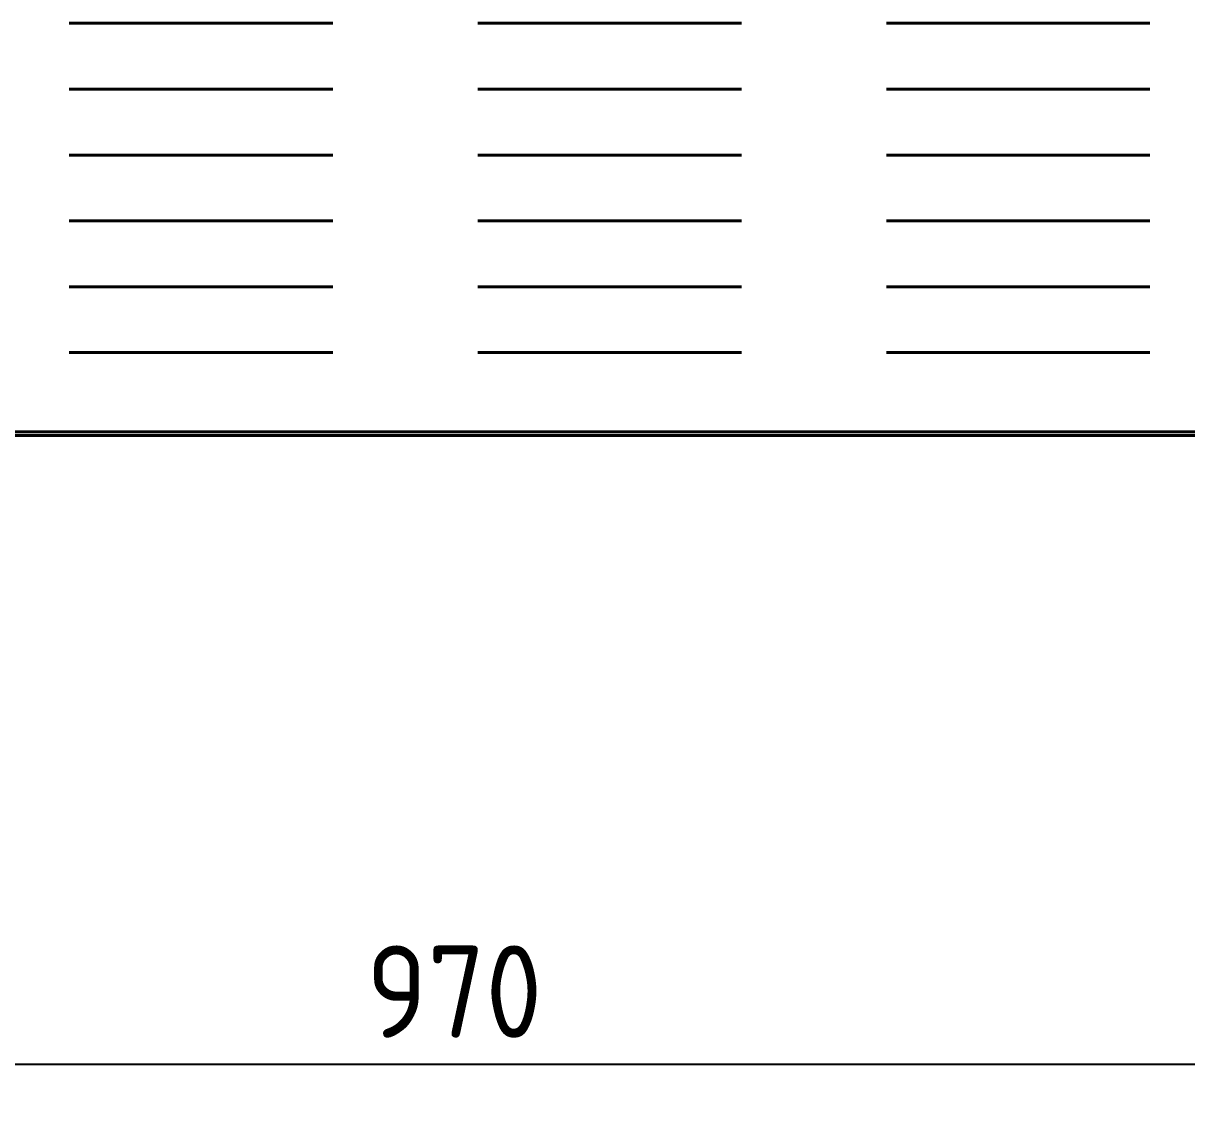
# Model space of a CAD drawing. Header units: millimetres. Extents: x 0 to 51860, y 0 to 5940.
# Drawn here: x 2671.6 to 3113, y 1549.5 to 1964.5 of the extents above; entities that cross this region are included whole.
import ezdxf

# ---------------------------------------------------------------- set-up
doc = ezdxf.new("R2010")
doc.units = ezdxf.units.MM
doc.header["$LTSCALE"] = 10
doc.layers.add('가시적인 것(ISO)', color=3, linetype='Continuous', lineweight=40)
doc.layers.add('치수(ISO)', color=2, linetype='Continuous', lineweight=25)
doc.styles.add('치수 텍스트_PSTEK_POSCO', font='isocp.shx')
doc.dimstyles.new('치수_PSTEK_POSCO', dxfattribs={"dimscale": 10, "dimtxt": 3.5, "dimasz": 2.5, "dimexe": 2, "dimexo": 2.5, "dimgap": 1, "dimtad": 1, "dimrnd": 1e-08, "dimdsep": 46, "dimtxsty": '치수 텍스트_PSTEK_POSCO', "dimcen": 0.09, "dimdle": 10, "dimclrd": 7, "dimclre": 7, "dimclrt": 2, "dimadec": 1, "dimazin": 2, "dimtfac": 1, "dimtmove": 0, "dimatfit": 3, "dimfxl": 0, "dimtolj": 1, "dimlwd": -1, "dimlwe": -1, "dimarcsym": 0})

# ---------------------------------------------------------------- blocks, each defined once
blk = doc.blocks.new('*D38')
at = {"layer": 'Defpoints', "color": 0}
for p in [(3319.03, 1812.01), (2349.03, 1803.01), (3319.03, 1569.51)]:
    blk.add_point(p, dxfattribs=at)
at = {"layer": '치수(ISO)', "color": 7}
for p, q in [((3319.03, 1787.01), (3319.03, 1549.51)), ((2349.03, 1778.01), (2349.03, 1549.51)), ((2374.03, 1569.51), (3294.03, 1569.51))]:
    blk.add_line(p, q, dxfattribs=at)
for points in [[(2374.03, 1573.68), (2374.03, 1565.34), (2349.03, 1569.51)], [(3294.03, 1573.68), (3294.03, 1565.34), (3319.03, 1569.51)]]:
    blk.add_solid(points, dxfattribs=at)
at = {"layer": '치수(ISO)', "color": 2, "insert": (2801.79, 1597.01), "char_height": 35, "attachment_point": 4, "style": '치수 텍스트_PSTEK_POSCO'}
blk.add_mtext('\\A1;970', dxfattribs=at)

msp = doc.modelspace()

# ---------------------------------------------------------------- linework, layer by layer
at = {"layer": '가시적인 것(ISO)'}
for p, q in [((2689.0311, 1964.5063), (2690.2311, 1964.5063)), ((2690.2311, 1964.5063), (2693.4311, 1964.5063)), ((2697.0311, 1964.5063), (2693.4311, 1964.5063)), ((2781.0311, 1964.5063), (2697.0311, 1964.5063)), ((2784.6311, 1964.5063), (2781.0311, 1964.5063)), ((2784.6311, 1964.5063), (2787.8311, 1964.5063)), ((2787.8311, 1964.5063), (2789.0311, 1964.5063)), ((2844.0311, 1964.5063), (2845.2311, 1964.5063)), ((2845.2311, 1964.5063), (2848.4311, 1964.5063)), ((2852.0311, 1964.5063), (2848.4311, 1964.5063)), ((2936.0311, 1964.5063), (2852.0311, 1964.5063)), ((2939.6311, 1964.5063), (2936.0311, 1964.5063)), ((2939.6311, 1964.5063), (2942.8311, 1964.5063)), ((2942.8311, 1964.5063), (2944.0311, 1964.5063)), ((2999.0311, 1964.5063), (3000.2311, 1964.5063)), ((3000.2311, 1964.5063), (3003.4311, 1964.5063)), ((3007.0311, 1964.5063), (3003.4311, 1964.5063)), ((3091.0311, 1964.5063), (3007.0311, 1964.5063)), ((3094.6311, 1964.5063), (3091.0311, 1964.5063)), ((3094.6311, 1964.5063), (3097.8311, 1964.5063)), ((3097.8311, 1964.5063), (3099.0311, 1964.5063)), ((2689.0311, 1939.5063), (2690.2311, 1939.5063)), ((2690.2311, 1939.5063), (2693.4311, 1939.5063)), ((2697.0311, 1939.5063), (2693.4311, 1939.5063)), ((2781.0311, 1939.5063), (2697.0311, 1939.5063)), ((2784.6311, 1939.5063), (2781.0311, 1939.5063)), ((2784.6311, 1939.5063), (2787.8311, 1939.5063)), ((2787.8311, 1939.5063), (2789.0311, 1939.5063)), ((2844.0311, 1939.5063), (2845.2311, 1939.5063)), ((2845.2311, 1939.5063), (2848.4311, 1939.5063)), ((2852.0311, 1939.5063), (2848.4311, 1939.5063)), ((2936.0311, 1939.5063), (2852.0311, 1939.5063)), ((2939.6311, 1939.5063), (2936.0311, 1939.5063)), ((2939.6311, 1939.5063), (2942.8311, 1939.5063)), ((2942.8311, 1939.5063), (2944.0311, 1939.5063)), ((2999.0311, 1939.5063), (3000.2311, 1939.5063)), ((3000.2311, 1939.5063), (3003.4311, 1939.5063)), ((3007.0311, 1939.5063), (3003.4311, 1939.5063)), ((3091.0311, 1939.5063), (3007.0311, 1939.5063)), ((3094.6311, 1939.5063), (3091.0311, 1939.5063)), ((3094.6311, 1939.5063), (3097.8311, 1939.5063)), ((3097.8311, 1939.5063), (3099.0311, 1939.5063)), ((2689.0311, 1914.5063), (2690.2311, 1914.5063)), ((2690.2311, 1914.5063), (2693.4311, 1914.5063)), ((2697.0311, 1914.5063), (2693.4311, 1914.5063)), ((2781.0311, 1914.5063), (2697.0311, 1914.5063)), ((2784.6311, 1914.5063), (2781.0311, 1914.5063)), ((2784.6311, 1914.5063), (2787.8311, 1914.5063)), ((2787.8311, 1914.5063), (2789.0311, 1914.5063)), ((2844.0311, 1914.5063), (2845.2311, 1914.5063)), ((2845.2311, 1914.5063), (2848.4311, 1914.5063)), ((2852.0311, 1914.5063), (2848.4311, 1914.5063)), ((2936.0311, 1914.5063), (2852.0311, 1914.5063)), ((2939.6311, 1914.5063), (2936.0311, 1914.5063)), ((2939.6311, 1914.5063), (2942.8311, 1914.5063)), ((2942.8311, 1914.5063), (2944.0311, 1914.5063)), ((2999.0311, 1914.5063), (3000.2311, 1914.5063)), ((3000.2311, 1914.5063), (3003.4311, 1914.5063)), ((3007.0311, 1914.5063), (3003.4311, 1914.5063)), ((3091.0311, 1914.5063), (3007.0311, 1914.5063)), ((3094.6311, 1914.5063), (3091.0311, 1914.5063)), ((3094.6311, 1914.5063), (3097.8311, 1914.5063)), ((3097.8311, 1914.5063), (3099.0311, 1914.5063)), ((2689.0311, 1889.5063), (2690.2311, 1889.5063)), ((2690.2311, 1889.5063), (2693.4311, 1889.5063)), ((2697.0311, 1889.5063), (2693.4311, 1889.5063)), ((2781.0311, 1889.5063), (2697.0311, 1889.5063)), ((2784.6311, 1889.5063), (2781.0311, 1889.5063)), ((2784.6311, 1889.5063), (2787.8311, 1889.5063)), ((2787.8311, 1889.5063), (2789.0311, 1889.5063)), ((2844.0311, 1889.5063), (2845.2311, 1889.5063)), ((2845.2311, 1889.5063), (2848.4311, 1889.5063)), ((2852.0311, 1889.5063), (2848.4311, 1889.5063)), ((2936.0311, 1889.5063), (2852.0311, 1889.5063)), ((2939.6311, 1889.5063), (2936.0311, 1889.5063)), ((2939.6311, 1889.5063), (2942.8311, 1889.5063)), ((2942.8311, 1889.5063), (2944.0311, 1889.5063)), ((2999.0311, 1889.5063), (3000.2311, 1889.5063)), ((3000.2311, 1889.5063), (3003.4311, 1889.5063)), ((3007.0311, 1889.5063), (3003.4311, 1889.5063)), ((3091.0311, 1889.5063), (3007.0311, 1889.5063)), ((3094.6311, 1889.5063), (3091.0311, 1889.5063)), ((3094.6311, 1889.5063), (3097.8311, 1889.5063)), ((3097.8311, 1889.5063), (3099.0311, 1889.5063)), ((2689.0311, 1864.5063), (2690.2311, 1864.5063)), ((2690.2311, 1864.5063), (2693.4311, 1864.5063)), ((2697.0311, 1864.5063), (2693.4311, 1864.5063)), ((2781.0311, 1864.5063), (2697.0311, 1864.5063)), ((2784.6311, 1864.5063), (2781.0311, 1864.5063)), ((2784.6311, 1864.5063), (2787.8311, 1864.5063)), ((2787.8311, 1864.5063), (2789.0311, 1864.5063)), ((2844.0311, 1864.5063), (2845.2311, 1864.5063)), ((2845.2311, 1864.5063), (2848.4311, 1864.5063)), ((2852.0311, 1864.5063), (2848.4311, 1864.5063)), ((2936.0311, 1864.5063), (2852.0311, 1864.5063)), ((2939.6311, 1864.5063), (2936.0311, 1864.5063)), ((2939.6311, 1864.5063), (2942.8311, 1864.5063)), ((2942.8311, 1864.5063), (2944.0311, 1864.5063)), ((2999.0311, 1864.5063), (3000.2311, 1864.5063)), ((3000.2311, 1864.5063), (3003.4311, 1864.5063)), ((3007.0311, 1864.5063), (3003.4311, 1864.5063)), ((3091.0311, 1864.5063), (3007.0311, 1864.5063)), ((3094.6311, 1864.5063), (3091.0311, 1864.5063)), ((3094.6311, 1864.5063), (3097.8311, 1864.5063)), ((3097.8311, 1864.5063), (3099.0311, 1864.5063)), ((2689.0311, 1839.5063), (2690.2311, 1839.5063)), ((2690.2311, 1839.5063), (2693.4311, 1839.5063)), ((2697.0311, 1839.5063), (2693.4311, 1839.5063)), ((2781.0311, 1839.5063), (2697.0311, 1839.5063)), ((2784.6311, 1839.5063), (2781.0311, 1839.5063)), ((2784.6311, 1839.5063), (2787.8311, 1839.5063)), ((2787.8311, 1839.5063), (2789.0311, 1839.5063)), ((2844.0311, 1839.5063), (2845.2311, 1839.5063)), ((2845.2311, 1839.5063), (2848.4311, 1839.5063)), ((2852.0311, 1839.5063), (2848.4311, 1839.5063)), ((2936.0311, 1839.5063), (2852.0311, 1839.5063)), ((2939.6311, 1839.5063), (2936.0311, 1839.5063)), ((2939.6311, 1839.5063), (2942.8311, 1839.5063)), ((2942.8311, 1839.5063), (2944.0311, 1839.5063)), ((2999.0311, 1839.5063), (3000.2311, 1839.5063)), ((3000.2311, 1839.5063), (3003.4311, 1839.5063)), ((3007.0311, 1839.5063), (3003.4311, 1839.5063)), ((3091.0311, 1839.5063), (3007.0311, 1839.5063)), ((3094.6311, 1839.5063), (3091.0311, 1839.5063)), ((3094.6311, 1839.5063), (3097.8311, 1839.5063)), ((3097.8311, 1839.5063), (3099.0311, 1839.5063)), ((3319.0311, 1808.0063), (2469.0311, 1808.0063)), ((3316.5311, 1809.5063), (2471.5311, 1809.5063))]:
    msp.add_line(p, q, dxfattribs=at)

# ---------------------------------------------------------------- dimensions: what is measured, and where the dimension line sits
at = {"layer": '치수(ISO)', "color": 7}
dim = msp.add_linear_dim(base=(3319.0311, 1569.5104), p1=(2349.0311, 1803.0063), p2=(3319.0311, 1812.0063), angle=180, dimstyle='치수_PSTEK_POSCO', override={"dimdec": 2, "dimtp": 0, "dimtm": 0, "dimtdec": 2, "dimtofl": 0, "dimatfit": 1}, dxfattribs=at)
dim.commit()
dim.dimension.update_dxf_attribs({"geometry": '*D38', "text_midpoint": (2834.0311, 1569.5104), "dimtype": 160})

doc.saveas('drawing.dxf')
